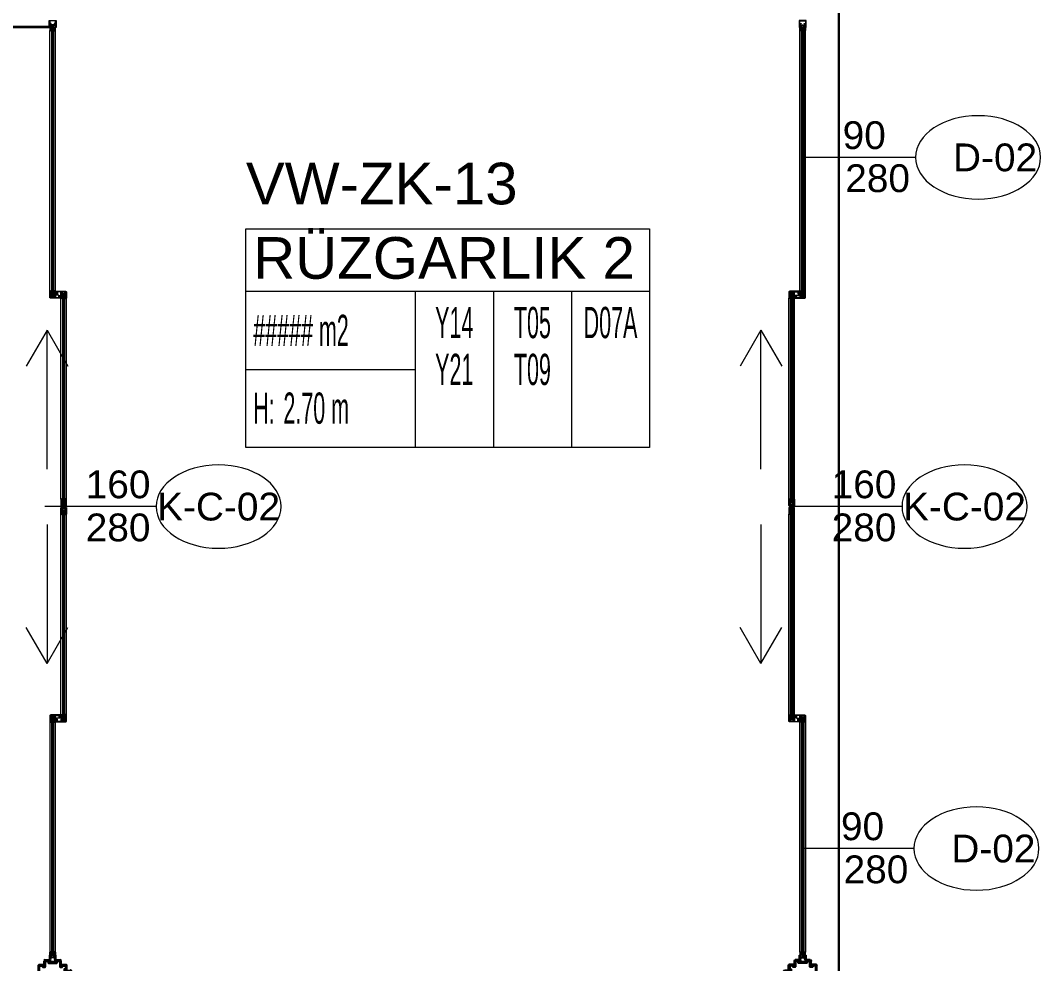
# Model space of a CAD drawing. Extents: x -1417 to 34975, y -245 to 8298.
# Drawn here: x 2814.2 to 3181.5, y 2773 to 3112.5 of the extents above; entities that cross this region are included whole.
import ezdxf
from ezdxf.enums import TextEntityAlignment as Align

# ---------------------------------------------------------------- set-up
doc = ezdxf.new("R2010")
doc.units = 0
doc.layers.get('0').update_dxf_attribs({"color": 9, "lineweight": 9})
for name, color, linetype, lineweight in [('06D', 9, 'Continuous', 9), ('10', 9, 'Continuous', 9), ('10A', 9, 'Continuous', 9), ('15', 9, 'Continuous', 9), ('21', 9, 'Continuous', 9), ('21_MAHAL', 9, 'Continuous', 9), ('22', 8, 'Continuous', 9), ('E-KABLO', 7, 'Continuous', 30)]:
    doc.layers.add(name, color=color, linetype=linetype, lineweight=lineweight)
doc.styles.add('Arial', font='arial.ttf', dxfattribs={"height": 2.5})
doc.styles.add('MuuM_TEXT-STANDART', font='ARIALN.TTF')

# ---------------------------------------------------------------- blocks, each defined once
blk = doc.blocks.new('0_doorno')
blk.add_lwpolyline([(4.5, 0), (12.5, 0)])
blk.add_ellipse((0, 0), major_axis=(-4.5, 0), ratio=0.666667)
at = {"style": 'Arial'}
blk.add_attdef('YUKSEKLIK', text='', height=2, dxfattribs=at).set_placement((5, 5.9), align=Align.TOP_LEFT)
blk.add_attdef('GENISLIK', text='', height=2, dxfattribs=at).set_placement((5, -1.895), align=Align.BOTTOM_LEFT)
blk.add_attdef('KAPINO', text='', height=1.4, dxfattribs=at).set_placement((-0.019, -0.035), align=Align.MIDDLE)
blk = doc.blocks.new('0_arrow4')
for points in [[(0, 0), (-25.98, 15)], [(-100, 0), (0, 0)], [(0, 0), (-25.98, -15)]]:
    blk.add_lwpolyline(points)
blk = doc.blocks.new('p-dogramakose_trimlinesnap')
at = {"layer": '10', "lineweight": 35}
for p, q in [((2.1, 11.46), (2.03, 11.46)), ((2.1, 9.5), (2.1, 11.46)), ((2.27, 11.71), (4.02, 11.71)), ((2.28, 11.53), (3.47, 11.53)), ((2.28, 9.35), (2.28, 11.53)), ((3.47, 11.53), (3.47, 10.86)), ((3.65, 11.53), (3.89, 11.53)), ((3.65, 11.53), (3.65, 11.01)), ((3.94, 11.43), (3.89, 11.53)), ((3.97, 11.42), (4.02, 11.42)), ((4.05, 11.68), (4.05, 11.45)), ((5.95, 11.68), (5.95, 11.45)), ((5.98, 11.71), (7.73, 11.71)), ((5.98, 11.42), (6.03, 11.42)), ((6.06, 11.43), (6.11, 11.53)), ((6.11, 11.53), (6.35, 11.53)), ((6.35, 11.53), (6.35, 11.01)), ((6.53, 11.53), (7.72, 11.53)), ((6.53, 10.86), (6.53, 11.53)), ((7.72, 11.53), (7.72, 9.35)), ((7.9, 9.5), (7.9, 11.46)), ((7.97, 11.46), (7.9, 11.46)), ((0, 8.08), (0, 9.97)), ((0.04, 8.08), (0, 8.08)), ((0, 6.08), (0, 7.92)), ((0, 7.92), (0.04, 7.92)), ((0.03, 10), (1.67, 10)), ((0.04, 7.92), (0.04, 8.08)), ((0.18, 9.82), (1.52, 9.82)), ((0.18, 0.3), (0.18, 9.82)), ((1.52, 9.82), (1.52, 9.35)), ((1.55, 9.32), (2.25, 9.32)), ((1.7, 9.97), (1.7, 9.5)), ((1.7, 9.5), (2.1, 9.5)), ((3.5, 10.83), (6.5, 10.83)), ((3.65, 11.01), (4.95, 11.01)), ((4.95, 10.97), (4.95, 11.01)), ((4.95, 10.97), (5.05, 10.97)), ((5.05, 10.97), (5.05, 11.01)), ((5.05, 11.01), (6.35, 11.01)), ((7.75, 9.32), (8.45, 9.32)), ((8.3, 9.5), (7.9, 9.5)), ((8.3, 9.97), (8.3, 9.5)), ((8.33, 10), (9.97, 10)), ((8.48, 9.82), (9.82, 9.82)), ((8.48, 9.35), (8.48, 9.82)), ((9.32, 8.45), (9.32, 7.75)), ((9.82, 8.48), (9.35, 8.48)), ((9.35, 7.72), (11.53, 7.72)), ((9.5, 8.3), (9.5, 7.9)), ((9.97, 8.3), (9.5, 8.3)), ((9.5, 7.9), (11.46, 7.9)), ((9.82, 9.82), (9.82, 8.48)), ((10, 8.33), (10, 9.97)), ((11.46, 7.97), (11.46, 7.9)), ((11.53, 7.72), (11.53, 6.53)), ((11.71, 5.98), (11.71, 7.73)), ((0.04, 6.08), (0, 6.08)), ((0, 4.08), (0, 5.92)), ((0, 5.92), (0.04, 5.92)), ((0.04, 4.08), (0, 4.08)), ((0, 2.08), (0, 3.92)), ((0, 3.92), (0.04, 3.92)), ((0.04, 5.92), (0.04, 6.08)), ((0.04, 3.92), (0.04, 4.08)), ((10.83, 6.5), (10.83, 3.5)), ((11.53, 6.53), (10.86, 6.53)), ((10.97, 4.95), (10.97, 5.05)), ((10.97, 5.05), (11.01, 5.05)), ((10.97, 4.95), (11.01, 4.95)), ((11.01, 5.05), (11.01, 6.35)), ((11.53, 6.35), (11.01, 6.35)), ((11.01, 3.65), (11.01, 4.95)), ((11.42, 5.98), (11.42, 6.03)), ((11.42, 3.97), (11.42, 4.02)), ((11.43, 6.06), (11.53, 6.11)), ((11.43, 3.94), (11.53, 3.89)), ((11.68, 5.95), (11.45, 5.95)), ((11.68, 4.05), (11.45, 4.05)), ((11.53, 6.11), (11.53, 6.35)), ((11.53, 3.65), (11.53, 3.89)), ((11.71, 2.27), (11.71, 4.02)), ((0.04, 2.08), (0, 2.08)), ((0, 0.3), (0, 1.92)), ((0, 1.92), (0.04, 1.92)), ((0.04, 1.92), (0.04, 2.08)), ((9.82, 0.18), (0.3, 0.18)), ((0.3, 0), (1.92, 0)), ((1.92, 0.04), (2.08, 0.04)), ((1.92, 0), (1.92, 0.04)), ((2.08, 0.04), (2.08, 0)), ((2.08, 0), (3.92, 0)), ((3.92, 0.04), (4.08, 0.04)), ((3.92, 0), (3.92, 0.04)), ((4.08, 0.04), (4.08, 0)), ((4.08, 0), (5.92, 0)), ((5.92, 0.04), (6.08, 0.04)), ((5.92, 0), (5.92, 0.04)), ((6.08, 0.04), (6.08, 0)), ((6.08, 0), (7.92, 0)), ((7.92, 0.04), (8.08, 0.04)), ((7.92, 0), (7.92, 0.04)), ((8.08, 0.04), (8.08, 0)), ((8.08, 0), (9.97, 0)), ((9.32, 2.25), (9.32, 1.55)), ((11.53, 2.28), (9.35, 2.28)), ((9.35, 1.52), (9.82, 1.52)), ((9.5, 1.7), (9.5, 2.1)), ((9.5, 2.1), (11.46, 2.1)), ((9.97, 1.7), (9.5, 1.7)), ((9.82, 1.52), (9.82, 0.18)), ((10, 0.03), (10, 1.67)), ((10.86, 3.47), (11.53, 3.47)), ((11.53, 3.65), (11.01, 3.65)), ((11.46, 2.1), (11.46, 2.03)), ((11.53, 3.47), (11.53, 2.28))]:
    blk.add_line(p, q, dxfattribs=at)
for centre, radius, start, end in [((2.27, 11.43), 0.28, 90, 166.1135), ((2.03, 11.49), 0.03, 166.1135, 270), ((3.97, 11.45), 0.03, 210, 270), ((4.02, 11.68), 0.03, 0, 90), ((4.02, 11.45), 0.03, 270, 0), ((5.98, 11.68), 0.03, 90, 180), ((5.98, 11.45), 0.03, 180, 270), ((6.03, 11.45), 0.03, 270, 330), ((7.73, 11.43), 0.28, 13.8865, 90), ((7.97, 11.49), 0.03, 270, 13.8865), ((0.03, 9.97), 0.03, 90, 180), ((1.55, 9.35), 0.03, 180, 270), ((1.67, 9.97), 0.03, 0, 90), ((2.25, 9.35), 0.03, 270, 0), ((3.5, 10.86), 0.03, 180, 270), ((6.5, 10.86), 0.03, 270, 0), ((7.75, 9.35), 0.03, 180, 270), ((8.33, 9.97), 0.03, 90, 180), ((8.45, 9.35), 0.03, 270, 0), ((9.35, 8.45), 0.03, 90, 180), ((9.35, 7.75), 0.03, 180, 270), ((9.97, 9.97), 0.03, 0, 90), ((9.97, 8.33), 0.03, 270, 0), ((11.49, 7.97), 0.03, 76.1135, 180), ((11.43, 7.73), 0.28, 0, 76.1135), ((10.86, 6.5), 0.03, 90, 180), ((11.45, 6.03), 0.03, 120, 180), ((11.45, 5.98), 0.03, 180, 270), ((11.45, 4.02), 0.03, 90, 180), ((11.45, 3.97), 0.03, 180, 240), ((11.68, 5.98), 0.03, 270, 0), ((11.68, 4.02), 0.03, 0, 90), ((0.3, 0.3), 0.3, 180, 270), ((0.3, 0.3), 0.12, 180, 270), ((9.35, 2.25), 0.03, 90, 180), ((9.35, 1.55), 0.03, 180, 270), ((9.97, 1.67), 0.03, 0, 90), ((9.97, 0.03), 0.03, 270, 0), ((10.86, 3.5), 0.03, 180, 270), ((11.49, 2.03), 0.03, 180, 283.8865), ((11.43, 2.27), 0.28, 283.8865, 0)]:
    blk.add_arc(centre, radius, start, end, dxfattribs=at)
blk = doc.blocks.new('p-vw-kayar2')
at = {"layer": '06D'}
for p, q in [((-250, 5), (-177.7, 5)), ((-172.3, 5), (-100, 5)), ((-250, 3), (-177.7, 3)), ((-172.3, 3), (-100, 3))]:
    blk.add_line(p, q, dxfattribs=at)
for points in [[(-335.39, 1), (-252.5, 1)], [(-97.5, 1), (-3.6, 1)], [(-252.5, -1), (-335.39, -1)], [(-97.5, -1), (-3.6, -1)]]:
    blk.add_lwpolyline(points, dxfattribs=at)
at = {"layer": '10'}
for p, q in [((-251.75, 4.35), (-252.25, 4.35)), ((-251.75, 3.61), (-251.75, 4.35)), ((-250.59, 4.75), (-250.59, 4.42)), ((-250, 4.75), (-249.67, 4.42)), ((-177.7, 4.75), (-178.03, 4.42)), ((-177.11, 4.75), (-177.11, 4.42)), ((-175.95, 4.35), (-176.45, 4.35)), ((-176.45, 3.61), (-176.45, 4.35)), ((-174.05, 4.35), (-173.55, 4.35)), ((-173.55, 3.61), (-173.55, 4.35)), ((-172.89, 4.75), (-172.89, 4.42)), ((-172.3, 4.75), (-171.97, 4.42)), ((-100, 4.75), (-100.33, 4.42)), ((-99.41, 4.75), (-99.41, 4.42)), ((-98.25, 3.58), (-98.25, 4.42)), ((-98.25, 4.35), (-97.75, 4.35)), ((-338.99, 1.25), (-338.99, -1.25)), ((-336.64, 0.37), (-337.14, 0.37)), ((-336.64, 0.37), (-336.64, -0.37)), ((-335.98, 0.75), (-335.98, 0.4)), ((-335.39, 0.75), (-335.04, 0.4)), ((-252.5, 0.75), (-252.85, 0.4)), ((-252.35, 1.55), (-251.65, 1.55)), ((-252.35, 1.44), (-252.35, 1.55)), ((-252.18, 1.44), (-252.35, 1.44)), ((-251.75, 3.61), (-252.25, 3.61)), ((-251.82, 1.44), (-252.18, 1.44)), ((-252.18, 1.03), (-252.18, 1.44)), ((-252.09, 1.03), (-252.09, 1.44)), ((-252, 1.03), (-252, 1.44)), ((-251.91, 1.03), (-251.91, 1.44)), ((-251.91, 0.75), (-251.91, 0.4)), ((-251.65, 1.44), (-251.82, 1.44)), ((-251.82, 1.03), (-251.82, 1.44)), ((-251.65, 1.55), (-251.65, 1.44)), ((-250.83, 2.45), (-250.83, 2.56)), ((-250.83, 2.56), (-250.68, 2.56)), ((-250.17, 2.45), (-250.83, 2.45)), ((-250.78, 0.05), (-250.78, 0.05)), ((-250.78, 0.01), (-250.78, 0.01)), ((-250.75, -0.37), (-250.75, 0.37)), ((-250.25, 0.37), (-250.75, 0.37)), ((-250.68, 2.97), (-250.68, 2.56)), ((-250.68, 2.56), (-250.32, 2.56)), ((-250.59, 3.25), (-250.59, 3.58)), ((-250.59, 2.97), (-250.59, 2.56)), ((-250.5, 2.97), (-250.5, 2.56)), ((-250.41, 2.97), (-250.41, 2.56)), ((-250.32, 2.97), (-250.32, 2.56)), ((-250.32, 2.56), (-250.17, 2.56)), ((-250.17, 2.56), (-250.17, 2.45)), ((-250, 3.25), (-249.67, 3.58)), ((-177.7, 3.25), (-178.03, 3.58)), ((-177.11, 3.25), (-177.11, 3.58)), ((-175.95, 3.61), (-176.45, 3.61)), ((-174.05, 3.61), (-173.55, 3.61)), ((-172.89, 3.25), (-172.89, 3.58)), ((-172.3, 3.25), (-171.97, 3.58)), ((-100, 3.25), (-100.33, 3.58)), ((-99.68, 2.56), (-99.83, 2.56)), ((-99.83, 2.56), (-99.83, 2.45)), ((-99.83, 2.45), (-99.17, 2.45)), ((-99.75, 0.37), (-99.25, 0.37)), ((-99.68, 2.97), (-99.68, 2.56)), ((-99.32, 2.56), (-99.68, 2.56)), ((-99.59, 2.97), (-99.59, 2.56)), ((-99.5, 2.97), (-99.5, 2.56)), ((-99.41, 3.25), (-99.41, 3.58)), ((-99.41, 2.97), (-99.41, 2.56)), ((-99.32, 2.97), (-99.32, 2.56)), ((-99.17, 2.56), (-99.32, 2.56)), ((-99.25, -0.37), (-99.25, 0.37)), ((-99.17, 2.45), (-99.17, 2.56)), ((-98.35, 1.55), (-98.35, 1.44)), ((-97.65, 1.55), (-98.35, 1.55)), ((-98.35, 1.44), (-98.18, 1.44)), ((-98.25, 3.61), (-97.75, 3.61)), ((-98.18, 1.44), (-97.82, 1.44)), ((-98.18, 1.03), (-98.18, 1.44)), ((-98.09, 1.03), (-98.09, 1.44)), ((-98.09, 0.75), (-98.09, 0.4)), ((-98, 1.03), (-98, 1.44)), ((-97.91, 1.03), (-97.91, 1.44)), ((-97.82, 1.03), (-97.82, 1.44)), ((-97.82, 1.44), (-97.65, 1.44)), ((-97.65, 1.44), (-97.65, 1.55)), ((-97.5, 0.75), (-97.15, 0.4)), ((-3.6, 0.75), (-3.95, 0.4)), ((-3.01, 0.75), (-3.01, 0.4)), ((-2.35, 0.37), (-1.85, 0.37)), ((-2.35, 0.37), (-2.35, -0.37)), ((-336.64, -0.37), (-337.14, -0.37)), ((-335.98, -0.75), (-335.98, -0.4)), ((-335.39, -0.75), (-335.04, -0.4)), ((-252.5, -0.75), (-252.85, -0.4)), ((-251.91, -0.75), (-251.91, -0.4)), ((-250.25, -0.37), (-250.75, -0.37)), ((-99.75, -0.37), (-99.25, -0.37)), ((-98.09, -0.75), (-98.09, -0.4)), ((-97.5, -0.75), (-97.15, -0.4)), ((-3.6, -0.75), (-3.95, -0.4)), ((-3.01, -0.75), (-3.01, -0.4)), ((-2.35, -0.37), (-1.85, -0.37))]:
    blk.add_line(p, q, dxfattribs=at)
for points in [[(-252.3, 2.33), (-252.3, 1.72), (-251.6, 1.72, -0.414214), (-251.5, 1.62), (-251.5, 1.4, -0.414214), (-251.6, 1.3), (-251.75, 1.3, -0.414214), (-251.8, 1.35), (-251.8, 1.42), (-251.65, 1.42), (-251.65, 1.57), (-252.35, 1.57), (-252.35, 1.42), (-252.2, 1.42), (-252.2, 1.35, -0.414214), (-252.25, 1.3), (-252.4, 1.3, -0.414214), (-252.5, 1.4), (-252.5, 4.7, -0.414214), (-252.2, 5), (-250, 5), (-250, 4.75), (-252.15, 4.75, 0.414214), (-252.25, 4.65), (-252.25, 4.03), (-252.28, 4), (-252.25, 3.97), (-252.25, 3.35, 0.414214), (-252.15, 3.25), (-250, 3.25), (-250, 3), (-252.3, 3), (-252.3, 2.39), (-252.33, 2.36)], [(-175.7, 4.03), (-175.7, 4.75), (-175.42, 4.75, -0.414214), (-175.32, 4.65), (-175.32, 4.55), (-175.2, 4.55), (-175.2, 4.7, 0.414214), (-175.5, 5), (-177.7, 5), (-177.7, 4.75), (-175.95, 4.75), (-175.95, 3.25), (-177.7, 3.25), (-177.7, 3), (-175.5, 3, 0.414214), (-175.2, 3.3), (-175.2, 3.45), (-175.32, 3.45), (-175.32, 3.35, -0.414214), (-175.42, 3.25), (-175.7, 3.25), (-175.7, 3.97), (-175.73, 4)], [(-175.37, 3.35), (-175.58, 3.56), (-175.58, 4), (-175.58, 4.44), (-175.37, 4.64), (-175.33, 4.54), (-175.19, 4.54), (-175.19, 4.7), (-175, 4.7), (-175, 4.55), (-175.13, 4.41, 0.414214), (-175.13, 4.13), (-175, 4), (-174.87, 3.86, -0.414214), (-174.87, 3.58), (-175, 3.45), (-175, 3.3), (-175.19, 3.3), (-175.19, 3.45), (-175.33, 3.45)], [(-175.38, 3.65), (-175.38, 4), (-175.38, 4.18, 0.137657), (-175.28, 3.99), (-175.14, 3.86), (-175.01, 3.72), (-175.08, 3.65)], [(-174.63, 4.64), (-174.42, 4.44), (-174.42, 4), (-174.42, 3.56), (-174.63, 3.35), (-174.67, 3.45), (-174.81, 3.45), (-174.81, 3.3), (-175, 3.3), (-175, 3.45), (-174.87, 3.58, 0.414214), (-174.87, 3.86), (-175, 4), (-175.13, 4.13, -0.414214), (-175.13, 4.41), (-175, 4.55), (-175, 4.7), (-174.81, 4.7), (-174.81, 4.54), (-174.67, 4.54)], [(-174.62, 4.34), (-174.62, 4), (-174.62, 3.82, 0.137657), (-174.72, 4.01), (-174.86, 4.14), (-174.99, 4.27), (-174.92, 4.34)], [(-174.3, 4.03), (-174.3, 4.75), (-174.58, 4.75, 0.414214), (-174.68, 4.65), (-174.68, 4.55), (-174.8, 4.55), (-174.8, 4.7, -0.414214), (-174.5, 5), (-172.3, 5), (-172.3, 4.75), (-174.05, 4.75), (-174.05, 3.25), (-172.3, 3.25), (-172.3, 3), (-174.5, 3, -0.414214), (-174.8, 3.3), (-174.8, 3.45), (-174.68, 3.45), (-174.68, 3.35, 0.414214), (-174.58, 3.25), (-174.3, 3.25), (-174.3, 3.97), (-174.27, 4)], [(-97.7, 2.33), (-97.7, 1.72), (-98.4, 1.72, 0.414214), (-98.5, 1.62), (-98.5, 1.4, 0.414214), (-98.4, 1.3), (-98.25, 1.3, 0.414214), (-98.2, 1.35), (-98.2, 1.42), (-98.35, 1.42), (-98.35, 1.57), (-97.65, 1.57), (-97.65, 1.42), (-97.8, 1.42), (-97.8, 1.35, 0.414214), (-97.75, 1.3), (-97.6, 1.3, 0.414214), (-97.5, 1.4), (-97.5, 4.7, 0.414214), (-97.8, 5), (-100, 5), (-100, 4.75), (-97.85, 4.75, -0.414214), (-97.75, 4.65), (-97.75, 4.03), (-97.72, 4), (-97.75, 3.97), (-97.75, 3.35, -0.414214), (-97.85, 3.25), (-100, 3.25), (-100, 3), (-97.7, 3), (-97.7, 2.39), (-97.67, 2.36)], [(-337.39, -0.03), (-337.39, -0.75), (-337.67, -0.75, -0.414214), (-337.77, -0.65), (-337.77, -0.55), (-337.89, -0.55), (-337.89, -0.7, 0.414214), (-337.59, -1), (-335.39, -1), (-335.39, -0.75), (-337.14, -0.75), (-337.14, 0.75), (-335.39, 0.75), (-335.39, 1), (-337.59, 1, 0.414214), (-337.89, 0.7), (-337.89, 0.55), (-337.77, 0.55), (-337.77, 0.65, -0.414214), (-337.67, 0.75), (-337.39, 0.75), (-337.39, 0.03), (-337.36, 0)], [(-250.2, 1.67), (-250.2, 2.28), (-250.9, 2.28, -0.414214), (-251, 2.38), (-251, 2.6, -0.414214), (-250.9, 2.7), (-250.75, 2.7, -0.414214), (-250.7, 2.65), (-250.7, 2.58), (-250.85, 2.58), (-250.85, 2.43), (-250.15, 2.43), (-250.15, 2.58), (-250.3, 2.58), (-250.3, 2.65, -0.414214), (-250.25, 2.7), (-250.1, 2.7, -0.414214), (-250, 2.6), (-250, -0.7, -0.414214), (-250.3, -1), (-252.5, -1), (-252.5, -0.75), (-250.35, -0.75, 0.414214), (-250.25, -0.65), (-250.25, -0.03), (-250.22, 0), (-250.25, 0.03), (-250.25, 0.65, 0.414214), (-250.35, 0.75), (-252.5, 0.75), (-252.5, 1), (-250.2, 1), (-250.2, 1.61), (-250.17, 1.64)], [(-99.8, 1.67), (-99.8, 2.28), (-99.1, 2.28, 0.414214), (-99, 2.38), (-99, 2.6, 0.414214), (-99.1, 2.7), (-99.25, 2.7, 0.414214), (-99.3, 2.65), (-99.3, 2.58), (-99.15, 2.58), (-99.15, 2.43), (-99.85, 2.43), (-99.85, 2.58), (-99.7, 2.58), (-99.7, 2.65, 0.414214), (-99.75, 2.7), (-99.9, 2.7, 0.414214), (-100, 2.6), (-100, -0.7, 0.414214), (-99.7, -1), (-97.5, -1), (-97.5, -0.75), (-99.65, -0.75, -0.414214), (-99.75, -0.65), (-99.75, -0.03), (-99.78, 0), (-99.75, 0.03), (-99.75, 0.65, -0.414214), (-99.65, 0.75), (-97.5, 0.75), (-97.5, 1), (-99.8, 1), (-99.8, 1.61), (-99.83, 1.64)], [(-1.6, -0.03), (-1.6, -0.75), (-1.32, -0.75, 0.414214), (-1.22, -0.65), (-1.22, -0.55), (-1.1, -0.55), (-1.1, -0.7, -0.414214), (-1.4, -1), (-3.6, -1), (-3.6, -0.75), (-1.85, -0.75), (-1.85, 0.75), (-3.6, 0.75), (-3.6, 1), (-1.4, 1, -0.414214), (-1.1, 0.7), (-1.1, 0.55), (-1.22, 0.55), (-1.22, 0.65, 0.414214), (-1.32, 0.75), (-1.6, 0.75), (-1.6, 0.03), (-1.63, 0)]]:
    blk.add_lwpolyline(points, format="xyb", close=True, dxfattribs=at)
for points in [[(-336.49, -1.05), (-336.49, -1.25), (-338.99, -1.25), (-338.99, 1.25), (-336.49, 1.25), (-336.49, 1.05), (-338.79, 1.05), (-338.79, -1.05)], [(-251.12, 2.22), (-251.12, 1.07), (-250.22, 1.07), (-250.22, 2.22)], [(-98.88, 2.22), (-98.88, 1.07), (-99.78, 1.07), (-99.78, 2.22)], [(-2.5, -1.05), (-2.5, -1.25), (0, -1.25), (0, 1.25), (-2.5, 1.25), (-2.5, 1.05), (-0.2, 1.05), (-0.2, -1.05)]]:
    blk.add_lwpolyline(points, close=True, dxfattribs=at)
for points in [[(-250.22, 2.14), (-249.97, 2.14), (-249.97, 1.14), (-250.22, 1.14)], [(-99.78, 2.14), (-100.03, 2.14), (-100.03, 1.14), (-99.78, 1.14)]]:
    blk.add_lwpolyline(points, dxfattribs=at)
at = {"layer": '15'}
for points in [[(-176.47, 4.02), (-251.74, 4.02), (-251.74, 4.4), (-176.47, 4.4), (-176.47, 4.02), (-176.47, 4.02)], [(-176.47, 3.6), (-251.74, 3.6), (-251.74, 3.98), (-176.47, 3.98), (-176.47, 3.6)], [(-98.26, 4.4), (-98.26, 4.02), (-173.53, 4.02), (-173.53, 4.4), (-98.26, 4.4)], [(-98.26, 3.6), (-173.53, 3.6), (-173.53, 3.98), (-98.26, 3.98), (-98.26, 3.6)]]:
    blk.add_lwpolyline(points, close=True, dxfattribs=at)
for points in [[(-336.63, 0.4), (-250.78, 0.4), (-250.78, 0.02), (-336.63, 0.02)], [(-336.63, 0.02), (-336.63, 0.02), (-336.63, 0.4), (-336.63, 0.4)], [(-99.24, 0.02), (-99.24, 0.02), (-99.24, 0.4), (-99.24, 0.4)], [(-99.24, 0.4), (-2.38, 0.4), (-2.38, 0.02), (-99.24, 0.02)], [(-336.63, -0.02), (-250.78, -0.02), (-250.78, -0.4), (-336.63, -0.4)], [(-336.63, -0.4), (-336.63, -0.4), (-336.63, -0.02), (-336.63, -0.02)], [(-99.24, -0.4), (-99.24, -0.4), (-99.24, -0.02), (-99.24, -0.02)], [(-99.24, -0.02), (-2.38, -0.02), (-2.38, -0.4), (-99.24, -0.4)]]:
    blk.add_lwpolyline(points, dxfattribs=at)
blk = doc.blocks.new('0_roomno2')
blk.add_lwpolyline([(19.375, -10.5), (0, -10.5), (0, 0), (19.375, 0)], close=True)
for points in [[(0, -3), (19.375, -3)], [(8.125, -3), (8.125, -10.5)], [(11.875, -3), (11.875, -10.5)], [(15.625, -3), (15.625, -10.5)], [(0, -6.75), (8.125, -6.75)]]:
    blk.add_lwpolyline(points)
at = {"style": 'MuuM_TEXT-STANDART', "width": 0.6}
blk.add_text('H:', height=1.5, dxfattribs=at).set_placement((0.35, -8.608), align=Align.MIDDLE_LEFT)
at = {"style": 'Arial'}
blk.add_attdef('ODANO', (0, 1.17), '', height=2, dxfattribs=at)
blk.add_attdef('MEKANADI', text='', height=2, dxfattribs=at).set_placement((0.35, -3), align=Align.BOTTOM_LEFT)
at = {"style": 'MuuM_TEXT-STANDART', "width": 0.6}
for tag, p in [('YER01', (10, -4.5)), ('TAVAN01', (13.75, -4.5)), ('DUVAR01', (17.5, -4.5)), ('YER02', (10, -6.75)), ('TAVAN02', (13.75, -6.75)), ('DUVAR02', (17.5, -6.75)), ('YER03', (10, -9)), ('TAVAN03', (13.75, -9)), ('DUVAR03', (17.5, -9))]:
    blk.add_attdef(tag, text='', height=1.5, dxfattribs=at).set_placement(p, align=Align.MIDDLE_CENTER)
for tag, p in [('M2', (0.35, -4.875)), ('TEMIZTAVANYUKSEKLIGI', (1.8, -8.608))]:
    blk.add_attdef(tag, text='', height=1.5, dxfattribs=at).set_placement(p, align=Align.MIDDLE_LEFT)

msp = doc.modelspace()

# ---------------------------------------------------------------- linework, layer by layer
at = {"layer": '10A'}
msp.add_lwpolyline([(2790.64, 3118.7), (2790.34, 3118.7), (2790.34, 3115), (2783.84, 3115), (2783.84, 3110), (2799.99, 3110), (2824.59, 3110), (2824.59, 3110), (2824.59, 3110.3), (2784.14, 3110.3), (2784.14, 3114.7), (2790.64, 3114.7), (2790.64, 3118.7)], dxfattribs=at)
at = {"layer": 'E-KABLO', "color": 6, "ltscale": 40}
msp.add_line((3108.84, 1322.5), (3108.84, 3229.62), dxfattribs=at)

# ---------------------------------------------------------------- block references
msp.add_blockref('p-dogramakose_trimlinesnap', (2820.84, 2762.5))
at = {"xscale": -1}
msp.add_blockref('p-dogramakose_trimlinesnap', (3100.84, 2762.5), dxfattribs=at)
at = {"layer": '10', "xscale": -1, "rotation": 270}
msp.add_blockref('p-vw-kayar2', (2825.84, 3112.5), dxfattribs=at)
at = {"layer": '10', "rotation": 90}
msp.add_blockref('p-vw-kayar2', (3095.84, 3112.5), dxfattribs=at)
at = {"layer": '21', "yscale": 0.5, "zscale": 0.5, "rotation": 90}
for p, xscale in [((2823.84, 3001), 0.5), ((3080.79, 3001), 0.5), ((2823.84, 2881), -0.5), ((3080.79, 2881), -0.5)]:
    msp.add_blockref('0_arrow4', p, dxfattribs=dict(at, xscale=xscale))
at = {"layer": '21_MAHAL'}
ref = msp.add_blockref('0_roomno2', (2895.41, 3037.5), dxfattribs=dict(at, xscale=7.5, yscale=7.5, zscale=7.5))
ref.add_attrib('ODANO', 'VW-ZK-13', (2895.41, 3046.28), dxfattribs={"layer": '0', "height": 15, "style": 'Arial'})
ref.add_attrib('MEKANADI', 'RÜZGARLIK 2', dxfattribs={"layer": '0', "height": 15, "style": 'Arial'}).set_placement((2898.04, 3015), align=Align.BOTTOM_LEFT)
ref.add_attrib('M2', '##### m2', dxfattribs={"layer": '0', "height": 11.25, "style": 'MuuM_TEXT-STANDART', "width": 0.6}).set_placement((2898.04, 3000.94), align=Align.MIDDLE_LEFT)
ref.add_attrib('TEMIZTAVANYUKSEKLIGI', '2.70 m', dxfattribs={"layer": '0', "height": 11.25, "style": 'MuuM_TEXT-STANDART', "width": 0.6}).set_placement((2908.91, 2972.94), align=Align.MIDDLE_LEFT)
ref.add_attrib('YER01', 'Y14', dxfattribs={"layer": '0', "height": 11.25, "style": 'MuuM_TEXT-STANDART', "width": 0.6}).set_placement((2970.41, 3003.75), align=Align.MIDDLE_CENTER)
ref.add_attrib('TAVAN01', 'T05', dxfattribs={"layer": '0', "height": 11.25, "style": 'MuuM_TEXT-STANDART', "width": 0.6}).set_placement((2998.54, 3003.75), align=Align.MIDDLE_CENTER)
ref.add_attrib('DUVAR01', 'D07A', dxfattribs={"layer": '0', "height": 11.25, "style": 'MuuM_TEXT-STANDART', "width": 0.6}).set_placement((3026.66, 3003.75), align=Align.MIDDLE_CENTER)
ref.add_attrib('YER02', 'Y21', dxfattribs={"layer": '0', "height": 11.25, "style": 'MuuM_TEXT-STANDART', "width": 0.6}).set_placement((2970.41, 2986.88), align=Align.MIDDLE_CENTER)
ref.add_attrib('TAVAN02', 'T09', dxfattribs={"layer": '0', "height": 11.25, "style": 'MuuM_TEXT-STANDART', "width": 0.6}).set_placement((2998.54, 2986.88), align=Align.MIDDLE_CENTER)
at = {"layer": '22'}
ref = msp.add_blockref('0_doorno', (3158.96, 3063.2), dxfattribs=dict(at, xscale=-5, yscale=5, zscale=5))
ref.add_attrib('KAPINO', 'D-02', dxfattribs={"layer": '0', "height": 10, "style": 'Arial'}).set_placement((3165.07, 3063.2), align=Align.MIDDLE)
ref.add_attrib('GENISLIK', '90', dxfattribs={"layer": '0', "height": 10, "style": 'Arial'}).set_placement((3110.2, 3063.2), align=Align.BOTTOM_LEFT)
ref.add_attrib('YUKSEKLIK', '280', dxfattribs={"layer": '0', "height": 10, "style": 'Arial'}).set_placement((3111.14, 3060.7), align=Align.TOP_LEFT)
ref = msp.add_blockref('0_doorno', (2885.58, 2937.5), dxfattribs=dict(at, xscale=-5, yscale=5, zscale=5))
ref.add_attrib('KAPINO', 'K-C-02', dxfattribs={"layer": '0', "height": 10, "style": 'Arial'}).set_placement((2885.58, 2937.5), align=Align.MIDDLE)
ref.add_attrib('GENISLIK', '160', dxfattribs={"layer": '0', "height": 10, "style": 'Arial'}).set_placement((2837.76, 2937.5), align=Align.BOTTOM_LEFT)
ref.add_attrib('YUKSEKLIK', '280', dxfattribs={"layer": '0', "height": 10, "style": 'Arial'}).set_placement((2837.76, 2935), align=Align.TOP_LEFT)
ref = msp.add_blockref('0_doorno', (3154.07, 2937.51), dxfattribs=dict(at, xscale=-5, yscale=5, zscale=5))
ref.add_attrib('KAPINO', 'K-C-02', dxfattribs={"layer": '0', "height": 10, "style": 'Arial'}).set_placement((3154.07, 2937.51), align=Align.MIDDLE)
ref.add_attrib('GENISLIK', '160', dxfattribs={"layer": '0', "height": 10, "style": 'Arial'}).set_placement((3106.25, 2937.51), align=Align.BOTTOM_LEFT)
ref.add_attrib('YUKSEKLIK', '280', dxfattribs={"layer": '0', "height": 10, "style": 'Arial'}).set_placement((3106.25, 2935.01), align=Align.TOP_LEFT)
ref = msp.add_blockref('0_doorno', (3158.36, 2814.43), dxfattribs=dict(at, xscale=-5, yscale=5, zscale=5))
ref.add_attrib('KAPINO', 'D-02', dxfattribs={"layer": '0', "height": 10, "style": 'Arial'}).set_placement((3164.47, 2814.43), align=Align.MIDDLE)
ref.add_attrib('GENISLIK', '90', dxfattribs={"layer": '0', "height": 10, "style": 'Arial'}).set_placement((3109.6, 2814.43), align=Align.BOTTOM_LEFT)
ref.add_attrib('YUKSEKLIK', '280', dxfattribs={"layer": '0', "height": 10, "style": 'Arial'}).set_placement((3110.54, 2811.93), align=Align.TOP_LEFT)

doc.saveas('drawing.dxf')
